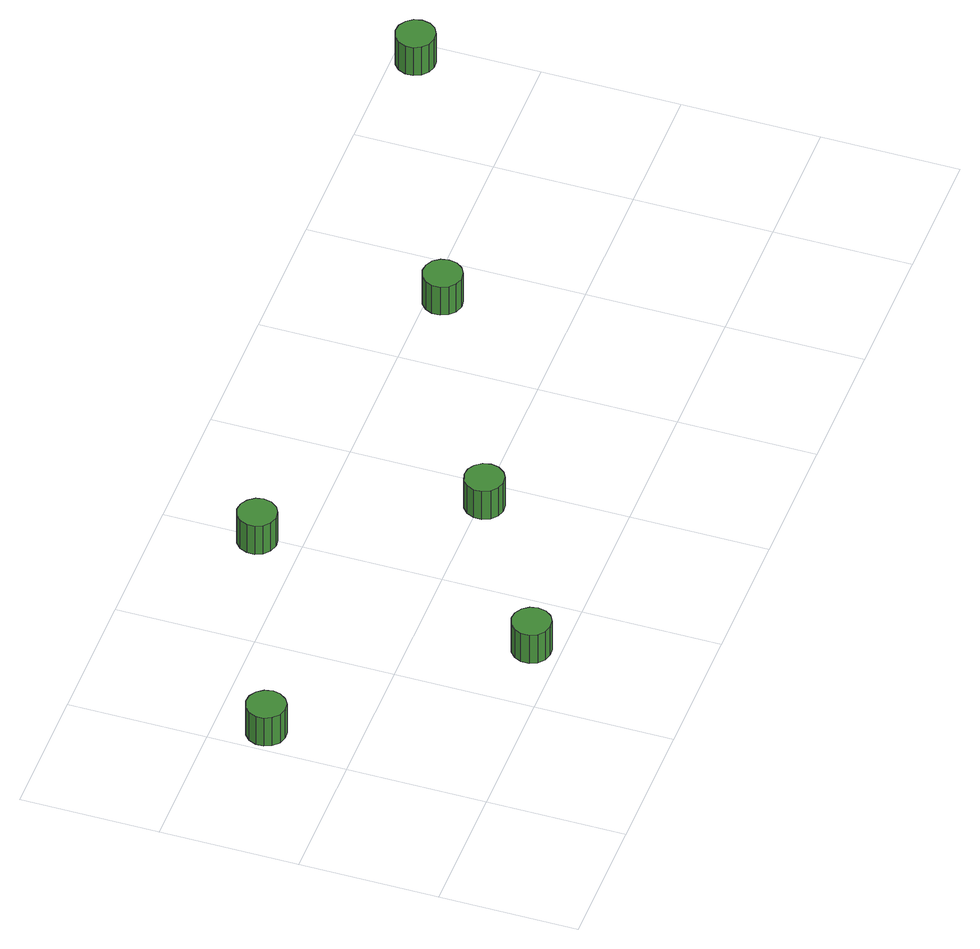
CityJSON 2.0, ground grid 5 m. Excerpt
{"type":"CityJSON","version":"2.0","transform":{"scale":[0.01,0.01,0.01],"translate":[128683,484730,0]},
"CityObjects":{
"tree1":{"type":"SolitaryVegetationObject","attributes":{"function":"something"},"geometry":[{"type":"MultiSurface","lod":"1","boundaries":[[[0,1,2,3,4,5,6,7,8,9,10,11,12,13,14]],[[15,16,17,18,19,20,21,22,23,24,25,26,27,28,29]],[[0,29,28,1]],[[1,28,27,2]],[[2,27,26,3]],[[3,26,25,4]],[[4,25,24,5]],[[5,24,23,6]],[[6,23,22,7]],[[7,22,21,8]],[[8,21,20,9]],[[9,20,19,10]],[[10,19,18,11]],[[11,18,17,12]],[[12,17,16,13]],[[13,16,15,14]],[[14,15,29,0]]]}]},
"tree2":{"type":"SolitaryVegetationObject","attributes":{"function":"something"},"geometry":[{"type":"MultiSurface","lod":"1","boundaries":[[[30,31,32,33,34,35,36,37,38,39,40,41,42,43,44]],[[45,46,47,48,49,50,51,52,53,54,55,56,57,58,59]],[[30,59,58,31]],[[31,58,57,32]],[[32,57,56,33]],[[33,56,55,34]],[[34,55,54,35]],[[35,54,53,36]],[[36,53,52,37]],[[37,52,51,38]],[[38,51,50,39]],[[39,50,49,40]],[[40,49,48,41]],[[41,48,47,42]],[[42,47,46,43]],[[43,46,45,44]],[[44,45,59,30]]]}]},
"tree3":{"type":"SolitaryVegetationObject","attributes":{"function":"something"},"geometry":[{"type":"MultiSurface","lod":"1","boundaries":[[[60,61,62,63,64,65,66,67,68,69,70,71,72,73,74]],[[75,76,77,78,79,80,81,82,83,84,85,86,87,88,89]],[[60,89,88,61]],[[61,88,87,62]],[[62,87,86,63]],[[63,86,85,64]],[[64,85,84,65]],[[65,84,83,66]],[[66,83,82,67]],[[67,82,81,68]],[[68,81,80,69]],[[69,80,79,70]],[[70,79,78,71]],[[71,78,77,72]],[[72,77,76,73]],[[73,76,75,74]],[[74,75,89,60]]]}]},
"tree4":{"type":"SolitaryVegetationObject","attributes":{"function":"something"},"geometry":[{"type":"MultiSurface","lod":"1","boundaries":[[[90,91,92,93,94,95,96,97,98,99,100,101,102,103,104]],[[105,106,107,108,109,110,111,112,113,114,115,116,117,118,119]],[[90,119,118,91]],[[91,118,117,92]],[[92,117,116,93]],[[93,116,115,94]],[[94,115,114,95]],[[95,114,113,96]],[[96,113,112,97]],[[97,112,111,98]],[[98,111,110,99]],[[99,110,109,100]],[[100,109,108,101]],[[101,108,107,102]],[[102,107,106,103]],[[103,106,105,104]],[[104,105,119,90]]]}]},
"tree5":{"type":"SolitaryVegetationObject","attributes":{"function":"something"},"geometry":[{"type":"MultiSurface","lod":"1","boundaries":[[[120,121,122,123,124,125,126,127,128,129,130,131,132,133,134]],[[135,136,137,138,139,140,141,142,143,144,145,146,147,148,149]],[[120,149,148,121]],[[121,148,147,122]],[[122,147,146,123]],[[123,146,145,124]],[[124,145,144,125]],[[125,144,143,126]],[[126,143,142,127]],[[127,142,141,128]],[[128,141,140,129]],[[129,140,139,130]],[[130,139,138,131]],[[131,138,137,132]],[[132,137,136,133]],[[133,136,135,134]],[[134,135,149,120]]]}]},
"tree6":{"type":"SolitaryVegetationObject","attributes":{"function":"something"},"geometry":[{"type":"MultiSurface","lod":"1","boundaries":[[[150,151,152,153,154,155,156,157,158,159,160,161,162,163,164]],[[165,166,167,168,169,170,171,172,173,174,175,176,177,178,179]],[[150,179,178,151]],[[151,178,177,152]],[[152,177,176,153]],[[153,176,175,154]],[[154,175,174,155]],[[155,174,173,156]],[[156,173,172,157]],[[157,172,171,158]],[[158,171,170,159]],[[159,170,169,160]],[[160,169,168,161]],[[161,168,167,162]],[[162,167,166,163]],[[163,166,165,164]],[[164,165,179,150]]]}]}
},
"vertices":[
[148,814,193],[141,843,193],[124,867,193],[99,882,193],[70,885,193],[42,876,193],[20,856,193],[8,829,193],[8,800,193],[20,773,193],[42,753,193],[70,744,193],[99,747,193],[124,762,193],[141,786,193],[141,786,64],[124,762,64],[99,747,64],[70,744,64],[42,753,64],[20,773,64],[8,800,64],[8,829,64],[20,856,64],[42,876,64],[70,885,64],[99,882,64],[124,867,64],[141,843,64],[148,814,64],
[832,99,190],[826,127,190],[809,151,190],[783,166,190],[754,169,190],[726,160,190],[704,140,190],[692,113,190],[692,84,190],[704,57,190],[726,38,190],[754,29,190],[783,32,190],[809,46,190],[826,70,190],[826,70,61],[809,46,61],[783,32,61],[754,29,61],[726,38,61],[704,57,61],[692,84,61],[692,113,61],[704,140,61],[726,160,61],[754,169,61],[783,166,61],[809,151,61],[826,127,61],[832,99,61],
[1049,1155,186],[1043,1183,186],[1025,1207,186],[1000,1222,186],[971,1225,186],[943,1216,186],[921,1196,186],[909,1169,186],[909,1140,186],[921,1113,186],[943,1094,186],[971,1084,186],[1000,1088,186],[1025,1102,186],[1043,1126,186],[1043,1126,57],[1025,1102,57],[1000,1088,57],[971,1084,57],[943,1094,57],[921,1113,57],[909,1140,57],[909,1169,57],[921,1196,57],[943,1216,57],[971,1225,57],[1000,1222,57],[1025,1207,57],[1043,1183,57],[1049,1155,57],
[1468,485,180],[1462,513,180],[1444,537,180],[1419,552,180],[1390,555,180],[1362,546,180],[1340,526,180],[1328,499,180],[1328,470,180],[1340,443,180],[1362,424,180],[1390,415,180],[1419,418,180],[1444,432,180],[1462,456,180],[1462,456,51],[1444,432,51],[1419,418,51],[1390,415,51],[1362,424,51],[1340,443,51],[1328,470,51],[1328,499,51],[1340,526,51],[1362,546,51],[1390,555,51],[1419,552,51],[1444,537,51],[1462,513,51],[1468,485,51],
[2383,947,181],[2377,976,181],[2360,1000,181],[2334,1014,181],[2305,1017,181],[2277,1008,181],[2256,989,181],[2244,962,181],[2244,933,181],[2256,906,181],[2277,886,181],[2305,877,181],[2334,880,181],[2360,895,181],[2377,919,181],[2377,919,52],[2360,895,52],[2334,880,52],[2305,877,52],[2277,886,52],[2256,906,52],[2244,933,52],[2244,962,52],[2256,989,52],[2277,1008,52],[2305,1017,52],[2334,1014,52],[2360,1000,52],[2377,976,52],[2383,947,52],
[3483,1420,181],[3477,1448,181],[3459,1472,181],[3434,1487,181],[3405,1490,181],[3377,1481,181],[3355,1461,181],[3343,1434,181],[3343,1405,181],[3355,1378,181],[3377,1359,181],[3405,1350,181],[3434,1353,181],[3459,1367,181],[3477,1391,181],[3477,1391,52],[3459,1367,52],[3434,1353,52],[3405,1350,52],[3377,1359,52],[3355,1378,52],[3343,1405,52],[3343,1434,52],[3355,1461,52],[3377,1481,52],[3405,1490,52],[3434,1487,52],[3459,1472,52],[3477,1448,52],[3483,1420,52]
]}
